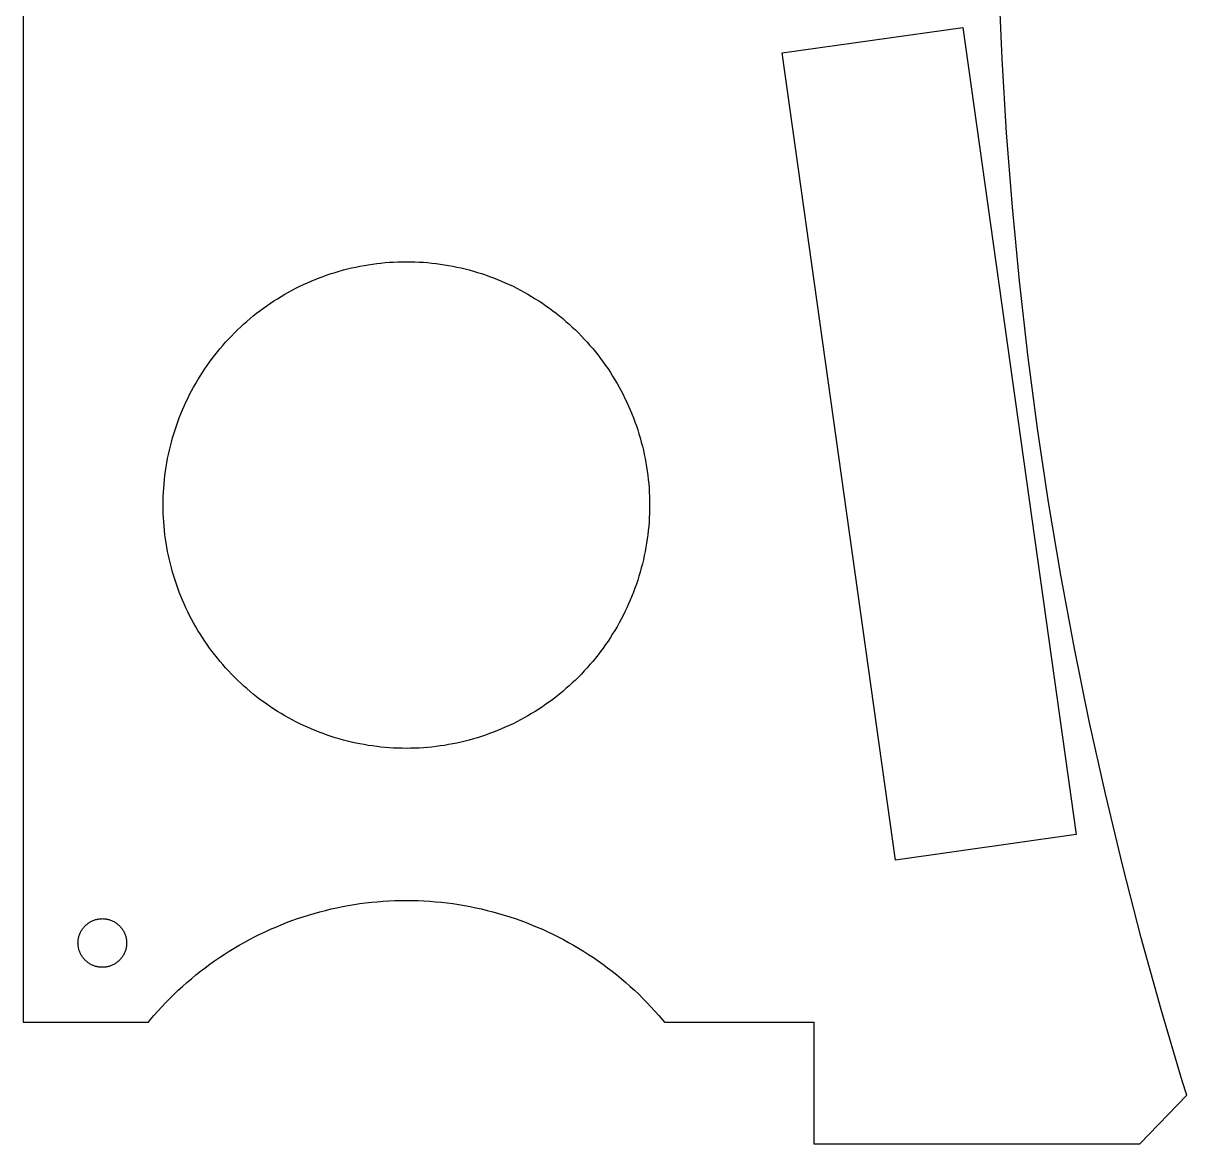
# Model space of a CAD drawing. Header units: metres. Extents: x 0 to 206, y 275 to 740.
# Drawn here: x 0 to 191.3, y 275 to 459.2 of the extents above; entities that cross this region are included whole.
import ezdxf

# ---------------------------------------------------------------- set-up
doc = ezdxf.new("R2010")
doc.units = ezdxf.units.M

msp = doc.modelspace()

# ---------------------------------------------------------------- linework, layer by layer
for p, q in [((0, 740), (0, 295)), ((160.959, 453.365), (160.426, 465.57)), ((124.809, 454.334), (154.517, 458.509)), ((154.517, 458.509), (173.166, 325.813)), ((143.458, 321.638), (124.809, 454.334)), ((161.705, 441.17), (160.959, 453.365)), ((162.664, 428.991), (161.705, 441.17)), ((163.835, 416.83), (162.664, 428.991)), ((54.002, 418.975), (54.6835, 419.126)), ((54.6835, 419.126), (55.3676, 419.265)), ((55.3676, 419.265), (56.0541, 419.392)), ((56.0541, 419.392), (56.7426, 419.508)), ((56.7426, 419.508), (57.4331, 419.611)), ((57.4331, 419.611), (58.1252, 419.702)), ((58.1252, 419.702), (58.8188, 419.781)), ((58.8188, 419.781), (59.5138, 419.848)), ((59.5138, 419.848), (60.2097, 419.903)), ((60.2097, 419.903), (60.9066, 419.945)), ((60.9066, 419.945), (61.604, 419.976)), ((61.604, 419.976), (62.3019, 419.994)), ((62.3019, 419.994), (63, 420)), ((63, 420), (63.6981, 419.994)), ((63.6981, 419.994), (64.396, 419.976)), ((64.396, 419.976), (65.0934, 419.945)), ((65.0934, 419.945), (65.7903, 419.903)), ((65.7903, 419.903), (66.4862, 419.848)), ((66.4862, 419.848), (67.1811, 419.781)), ((67.1811, 419.781), (67.8748, 419.702)), ((67.8748, 419.702), (68.5669, 419.611)), ((68.5669, 419.611), (69.2574, 419.508)), ((69.2574, 419.508), (69.9459, 419.392)), ((69.9459, 419.392), (70.6324, 419.265)), ((70.6324, 419.265), (71.3165, 419.126)), ((71.3165, 419.126), (71.998, 418.975)), ((48.0157, 417.087), (48.6653, 417.343)), ((48.6653, 417.343), (49.3192, 417.588)), ((49.3192, 417.588), (49.9773, 417.821)), ((49.9773, 417.821), (50.6393, 418.042)), ((50.6393, 418.042), (51.3051, 418.252)), ((51.3051, 418.252), (51.9745, 418.45)), ((51.9745, 418.45), (52.6472, 418.637)), ((52.6472, 418.637), (53.3231, 418.812)), ((53.3231, 418.812), (54.002, 418.975)), ((71.998, 418.975), (72.6769, 418.812)), ((72.6769, 418.812), (73.3528, 418.637)), ((73.3528, 418.637), (74.0255, 418.45)), ((74.0255, 418.45), (74.6949, 418.252)), ((74.6949, 418.252), (75.3607, 418.042)), ((75.3607, 418.042), (76.0227, 417.821)), ((76.0227, 417.821), (76.6808, 417.588)), ((76.6808, 417.588), (77.3347, 417.343)), ((77.3347, 417.343), (77.9843, 417.087)), ((43.6076, 414.985), (44.2211, 415.318)), ((44.2211, 415.318), (44.8404, 415.64)), ((44.8404, 415.64), (45.4651, 415.952)), ((45.4651, 415.952), (46.0953, 416.252)), ((46.0953, 416.252), (46.7305, 416.542)), ((46.7305, 416.542), (47.3707, 416.82)), ((47.3707, 416.82), (48.0157, 417.087)), ((77.9843, 417.087), (78.6292, 416.82)), ((78.6292, 416.82), (79.2695, 416.542)), ((79.2695, 416.542), (79.9047, 416.252)), ((79.9047, 416.252), (80.5348, 415.952)), ((80.5348, 415.952), (81.1596, 415.64)), ((81.1596, 415.64), (81.7789, 415.318)), ((81.7789, 415.318), (82.3924, 414.985)), ((165.218, 404.691), (163.835, 416.83)), ((40.6323, 413.161), (41.2144, 413.547)), ((41.2144, 413.547), (41.8032, 413.922)), ((41.8032, 413.922), (42.3985, 414.287)), ((42.3985, 414.287), (43, 414.641)), ((43, 414.641), (43.6076, 414.985)), ((82.3924, 414.985), (83, 414.641)), ((83, 414.641), (83.6015, 414.287)), ((83.6015, 414.287), (84.1968, 413.922)), ((84.1968, 413.922), (84.7856, 413.547)), ((84.7856, 413.547), (85.3677, 413.161)), ((37.8272, 411.086), (38.3735, 411.52)), ((38.3735, 411.52), (38.9274, 411.945)), ((38.9274, 411.945), (39.4886, 412.361)), ((39.4886, 412.361), (40.0569, 412.766)), ((40.0569, 412.766), (40.6323, 413.161)), ((85.3677, 413.161), (85.9431, 412.766)), ((85.9431, 412.766), (86.5114, 412.361)), ((86.5114, 412.361), (87.0726, 411.945)), ((87.0726, 411.945), (87.6264, 411.52)), ((87.6264, 411.52), (88.1728, 411.086)), ((35.7201, 409.254), (36.2348, 409.726)), ((36.2348, 409.726), (36.7576, 410.188)), ((36.7576, 410.188), (37.2885, 410.642)), ((37.2885, 410.642), (37.8272, 411.086)), ((88.1728, 411.086), (88.7115, 410.642)), ((88.7115, 410.642), (89.2424, 410.188)), ((89.2424, 410.188), (89.7652, 409.726)), ((89.7652, 409.726), (90.2799, 409.254)), ((33.7458, 407.28), (34.2264, 407.786)), ((34.2264, 407.786), (34.7157, 408.284)), ((34.7157, 408.284), (35.2137, 408.774)), ((35.2137, 408.774), (35.7201, 409.254)), ((90.2799, 409.254), (90.7863, 408.774)), ((90.7863, 408.774), (91.2843, 408.284)), ((91.2843, 408.284), (91.7736, 407.786)), ((91.7736, 407.786), (92.2541, 407.28)), ((31.9142, 405.173), (32.3582, 405.712)), ((32.3582, 405.712), (32.8116, 406.242)), ((32.8116, 406.242), (33.2742, 406.765)), ((33.2742, 406.765), (33.7458, 407.28)), ((92.2541, 407.28), (92.7258, 406.765)), ((92.7258, 406.765), (93.1884, 406.242)), ((93.1884, 406.242), (93.6418, 405.712)), ((93.6418, 405.712), (94.0858, 405.173)), ((30.6393, 403.511), (31.0546, 404.073)), ((31.0546, 404.073), (31.4796, 404.626)), ((31.4796, 404.626), (31.9142, 405.173)), ((94.0858, 405.173), (94.5204, 404.626)), ((94.5204, 404.626), (94.9454, 404.073)), ((94.9454, 404.073), (95.3607, 403.511)), ((166.812, 392.579), (165.218, 404.691)), ((29.0781, 401.197), (29.4532, 401.786)), ((29.4532, 401.786), (29.8385, 402.368)), ((29.8385, 402.368), (30.2339, 402.943)), ((30.2339, 402.943), (30.6393, 403.511)), ((95.3607, 403.511), (95.7661, 402.943)), ((95.7661, 402.943), (96.1615, 402.368)), ((96.1615, 402.368), (96.5468, 401.786)), ((96.5468, 401.786), (96.9219, 401.197)), ((28.0152, 399.392), (28.359, 400)), ((28.359, 400), (28.7133, 400.602)), ((28.7133, 400.602), (29.0781, 401.197)), ((96.9219, 401.197), (97.2867, 400.602)), ((97.2867, 400.602), (97.641, 400)), ((97.641, 400), (97.9848, 399.392)), ((27.0482, 397.535), (27.3597, 398.16)), ((27.3597, 398.16), (27.6821, 398.779)), ((27.6821, 398.779), (28.0152, 399.392)), ((97.9848, 399.392), (98.3179, 398.779)), ((98.3179, 398.779), (98.6403, 398.16)), ((98.6403, 398.16), (98.9518, 397.535)), ((26.1798, 395.629), (26.4582, 396.269)), ((26.4582, 396.269), (26.7477, 396.905)), ((26.7477, 396.905), (27.0482, 397.535)), ((98.9518, 397.535), (99.2523, 396.905)), ((99.2523, 396.905), (99.5418, 396.269)), ((99.5418, 396.269), (99.8202, 395.629)), ((25.4123, 393.681), (25.6568, 394.335)), ((25.6568, 394.335), (25.9126, 394.984)), ((25.9126, 394.984), (26.1798, 395.629)), ((99.8202, 395.629), (100.087, 394.984)), ((100.087, 394.984), (100.343, 394.335)), ((100.343, 394.335), (100.588, 393.681)), ((24.7478, 391.695), (24.9577, 392.361)), ((24.9577, 392.361), (25.1792, 393.023)), ((25.1792, 393.023), (25.4123, 393.681)), ((100.588, 393.681), (100.821, 393.023)), ((100.821, 393.023), (101.042, 392.361)), ((101.042, 392.361), (101.252, 391.695)), ((168.618, 380.496), (166.812, 392.579)), ((24.1882, 389.677), (24.363, 390.353)), ((24.363, 390.353), (24.5495, 391.025)), ((24.5495, 391.025), (24.7478, 391.695)), ((101.252, 391.695), (101.45, 391.025)), ((101.45, 391.025), (101.637, 390.353)), ((101.637, 390.353), (101.812, 389.677)), ((23.8741, 388.316), (24.0252, 388.998)), ((24.0252, 388.998), (24.1882, 389.677)), ((101.812, 389.677), (101.975, 388.998)), ((101.975, 388.998), (102.126, 388.316)), ((23.4925, 386.257), (23.6077, 386.946)), ((23.6077, 386.946), (23.7349, 387.632)), ((23.7349, 387.632), (23.8741, 388.316)), ((102.126, 388.316), (102.265, 387.632)), ((102.265, 387.632), (102.392, 386.946)), ((102.392, 386.946), (102.508, 386.257)), ((23.2191, 384.181), (23.2981, 384.875)), ((23.2981, 384.875), (23.3893, 385.567)), ((23.3893, 385.567), (23.4925, 386.257)), ((102.508, 386.257), (102.611, 385.567)), ((102.611, 385.567), (102.702, 384.875)), ((102.702, 384.875), (102.781, 384.181)), ((23.0548, 382.093), (23.0974, 382.79)), ((23.0974, 382.79), (23.1522, 383.486)), ((23.1522, 383.486), (23.2191, 384.181)), ((102.781, 384.181), (102.848, 383.486)), ((102.848, 383.486), (102.903, 382.79)), ((102.903, 382.79), (102.945, 382.093)), ((23.0061, 380.698), (23.0244, 381.396)), ((23.0244, 381.396), (23.0548, 382.093)), ((102.945, 382.093), (102.976, 381.396)), ((102.976, 381.396), (102.994, 380.698)), ((23, 380), (23.0061, 380.698)), ((23.0061, 379.302), (23, 380)), ((23.0244, 378.604), (23.0061, 379.302)), ((102.994, 379.302), (102.976, 378.604)), ((102.994, 380.698), (103, 380)), ((103, 380), (102.994, 379.302)), ((170.635, 368.446), (168.618, 380.496)), ((23.0548, 377.907), (23.0244, 378.604)), ((23.0974, 377.21), (23.0548, 377.907)), ((23.1522, 376.514), (23.0974, 377.21)), ((102.903, 377.21), (102.848, 376.514)), ((102.945, 377.907), (102.903, 377.21)), ((102.976, 378.604), (102.945, 377.907)), ((23.2191, 375.819), (23.1522, 376.514)), ((23.2981, 375.125), (23.2191, 375.819)), ((23.3893, 374.433), (23.2981, 375.125)), ((102.702, 375.125), (102.611, 374.433)), ((102.781, 375.819), (102.702, 375.125)), ((102.848, 376.514), (102.781, 375.819)), ((23.4925, 373.743), (23.3893, 374.433)), ((23.6077, 373.054), (23.4925, 373.743)), ((102.508, 373.743), (102.392, 373.054)), ((102.611, 374.433), (102.508, 373.743)), ((23.7349, 372.368), (23.6077, 373.054)), ((23.8741, 371.684), (23.7349, 372.368)), ((24.0252, 371.002), (23.8741, 371.684)), ((102.126, 371.684), (101.975, 371.002)), ((102.265, 372.368), (102.126, 371.684)), ((102.392, 373.054), (102.265, 372.368)), ((24.1882, 370.323), (24.0252, 371.002)), ((24.363, 369.647), (24.1882, 370.323)), ((24.5495, 368.975), (24.363, 369.647)), ((101.637, 369.647), (101.45, 368.975)), ((101.812, 370.323), (101.637, 369.647)), ((101.975, 371.002), (101.812, 370.323)), ((24.7478, 368.305), (24.5495, 368.975)), ((24.9577, 367.639), (24.7478, 368.305)), ((25.1792, 366.977), (24.9577, 367.639)), ((101.042, 367.639), (100.821, 366.977)), ((101.252, 368.305), (101.042, 367.639)), ((101.45, 368.975), (101.252, 368.305)), ((172.861, 356.434), (170.635, 368.446)), ((25.4123, 366.319), (25.1792, 366.977)), ((25.6568, 365.665), (25.4123, 366.319)), ((25.9126, 365.016), (25.6568, 365.665)), ((100.343, 365.665), (100.087, 365.016)), ((100.588, 366.319), (100.343, 365.665)), ((100.821, 366.977), (100.588, 366.319)), ((26.1798, 364.371), (25.9126, 365.016)), ((26.4582, 363.731), (26.1798, 364.371)), ((26.7477, 363.095), (26.4582, 363.731)), ((99.5418, 363.731), (99.2523, 363.095)), ((99.8202, 364.371), (99.5418, 363.731)), ((100.087, 365.016), (99.8202, 364.371)), ((27.0482, 362.465), (26.7477, 363.095)), ((27.3597, 361.84), (27.0482, 362.465)), ((27.6821, 361.221), (27.3597, 361.84)), ((98.6403, 361.84), (98.3179, 361.221)), ((98.9518, 362.465), (98.6403, 361.84)), ((99.2523, 363.095), (98.9518, 362.465)), ((28.0152, 360.608), (27.6821, 361.221)), ((28.359, 360), (28.0152, 360.608)), ((28.7133, 359.398), (28.359, 360)), ((97.641, 360), (97.2867, 359.398)), ((97.9848, 360.608), (97.641, 360)), ((98.3179, 361.221), (97.9848, 360.608)), ((29.0781, 358.803), (28.7133, 359.398)), ((29.4532, 358.214), (29.0781, 358.803)), ((29.8385, 357.632), (29.4532, 358.214)), ((96.5468, 358.214), (96.1615, 357.632)), ((96.9219, 358.803), (96.5468, 358.214)), ((97.2867, 359.398), (96.9219, 358.803)), ((30.2339, 357.057), (29.8385, 357.632)), ((30.6393, 356.489), (30.2339, 357.057)), ((31.0546, 355.927), (30.6393, 356.489)), ((31.4796, 355.374), (31.0546, 355.927)), ((94.9454, 355.927), (94.5204, 355.374)), ((95.3607, 356.489), (94.9454, 355.927)), ((95.7661, 357.057), (95.3607, 356.489)), ((96.1615, 357.632), (95.7661, 357.057)), ((175.297, 344.462), (172.861, 356.434)), ((31.9142, 354.827), (31.4796, 355.374)), ((32.3582, 354.288), (31.9142, 354.827)), ((32.8116, 353.758), (32.3582, 354.288)), ((93.6418, 354.288), (93.1884, 353.758)), ((94.0858, 354.827), (93.6418, 354.288)), ((94.5204, 355.374), (94.0858, 354.827)), ((33.2742, 353.235), (32.8116, 353.758)), ((33.7458, 352.72), (33.2742, 353.235)), ((34.2264, 352.214), (33.7458, 352.72)), ((34.7157, 351.716), (34.2264, 352.214)), ((91.7736, 352.214), (91.2843, 351.716)), ((92.2541, 352.72), (91.7736, 352.214)), ((92.7258, 353.235), (92.2541, 352.72)), ((93.1884, 353.758), (92.7258, 353.235)), ((35.2137, 351.226), (34.7157, 351.716)), ((35.7201, 350.746), (35.2137, 351.226)), ((36.2348, 350.274), (35.7201, 350.746)), ((36.7576, 349.812), (36.2348, 350.274)), ((89.7652, 350.274), (89.2424, 349.812)), ((90.2799, 350.746), (89.7652, 350.274)), ((90.7863, 351.226), (90.2799, 350.746)), ((91.2843, 351.716), (90.7863, 351.226)), ((37.2885, 349.358), (36.7576, 349.812)), ((37.8272, 348.914), (37.2885, 349.358)), ((38.3735, 348.48), (37.8272, 348.914)), ((38.9274, 348.055), (38.3735, 348.48)), ((87.6264, 348.48), (87.0726, 348.055)), ((88.1728, 348.914), (87.6264, 348.48)), ((88.7115, 349.358), (88.1728, 348.914)), ((89.2424, 349.812), (88.7115, 349.358)), ((39.4886, 347.639), (38.9274, 348.055)), ((40.0569, 347.234), (39.4886, 347.639)), ((40.6323, 346.838), (40.0569, 347.234)), ((41.2144, 346.453), (40.6323, 346.838)), ((41.8032, 346.078), (41.2144, 346.453)), ((84.7856, 346.453), (84.1968, 346.078)), ((85.3677, 346.838), (84.7856, 346.453)), ((85.9431, 347.234), (85.3677, 346.838)), ((86.5114, 347.639), (85.9431, 347.234)), ((87.0726, 348.055), (86.5114, 347.639)), ((42.3985, 345.713), (41.8032, 346.078)), ((43, 345.359), (42.3985, 345.713)), ((43.6076, 345.015), (43, 345.359)), ((44.2211, 344.682), (43.6076, 345.015)), ((44.8404, 344.36), (44.2211, 344.682)), ((81.7789, 344.682), (81.1596, 344.36)), ((82.3924, 345.015), (81.7789, 344.682)), ((83, 345.359), (82.3924, 345.015)), ((83.6015, 345.713), (83, 345.359)), ((84.1968, 346.078), (83.6015, 345.713)), ((177.941, 332.534), (175.297, 344.462)), ((45.4651, 344.048), (44.8404, 344.36)), ((46.0953, 343.748), (45.4651, 344.048)), ((46.7305, 343.458), (46.0953, 343.748)), ((47.3707, 343.18), (46.7305, 343.458)), ((48.0157, 342.913), (47.3707, 343.18)), ((48.6653, 342.657), (48.0157, 342.913)), ((49.3192, 342.412), (48.6653, 342.657)), ((77.3347, 342.657), (76.6808, 342.412)), ((77.9843, 342.913), (77.3347, 342.657)), ((78.6292, 343.18), (77.9843, 342.913)), ((79.2695, 343.458), (78.6292, 343.18)), ((79.9047, 343.748), (79.2695, 343.458)), ((80.5348, 344.048), (79.9047, 343.748)), ((81.1596, 344.36), (80.5348, 344.048)), ((49.9773, 342.179), (49.3192, 342.412)), ((50.6393, 341.958), (49.9773, 342.179)), ((51.3051, 341.748), (50.6393, 341.958)), ((51.9745, 341.55), (51.3051, 341.748)), ((52.6472, 341.363), (51.9745, 341.55)), ((53.3231, 341.188), (52.6472, 341.363)), ((54.002, 341.025), (53.3231, 341.188)), ((54.6835, 340.874), (54.002, 341.025)), ((55.3676, 340.735), (54.6835, 340.874)), ((56.0541, 340.608), (55.3676, 340.735)), ((56.7426, 340.492), (56.0541, 340.608)), ((69.9459, 340.608), (69.2574, 340.492)), ((70.6324, 340.735), (69.9459, 340.608)), ((71.3165, 340.874), (70.6324, 340.735)), ((71.998, 341.025), (71.3165, 340.874)), ((72.6769, 341.188), (71.998, 341.025)), ((73.3528, 341.363), (72.6769, 341.188)), ((74.0255, 341.55), (73.3528, 341.363)), ((74.6949, 341.748), (74.0255, 341.55)), ((75.3607, 341.958), (74.6949, 341.748)), ((76.0227, 342.179), (75.3607, 341.958)), ((76.6808, 342.412), (76.0227, 342.179)), ((57.4331, 340.389), (56.7426, 340.492)), ((58.1252, 340.298), (57.4331, 340.389)), ((58.8188, 340.219), (58.1252, 340.298)), ((59.5138, 340.152), (58.8188, 340.219)), ((60.2097, 340.097), (59.5138, 340.152)), ((60.9066, 340.055), (60.2097, 340.097)), ((61.604, 340.024), (60.9066, 340.055)), ((62.3019, 340.006), (61.604, 340.024)), ((63, 340), (62.3019, 340.006)), ((63.6981, 340.006), (63, 340)), ((64.396, 340.024), (63.6981, 340.006)), ((65.0934, 340.055), (64.396, 340.024)), ((65.7903, 340.097), (65.0934, 340.055)), ((66.4862, 340.152), (65.7903, 340.097)), ((67.1811, 340.219), (66.4862, 340.152)), ((67.8748, 340.298), (67.1811, 340.219)), ((68.5669, 340.389), (67.8748, 340.298)), ((69.2574, 340.492), (68.5669, 340.389)), ((180.793, 320.655), (177.941, 332.534)), ((173.166, 325.813), (143.458, 321.638)), ((183.852, 308.827), (180.793, 320.655)), ((50.6277, 313.59), (51.5648, 313.798)), ((51.5648, 313.798), (52.5055, 313.989)), ((52.5055, 313.989), (53.4493, 314.164)), ((53.4493, 314.164), (54.3961, 314.323)), ((54.3961, 314.323), (55.3455, 314.465)), ((55.3455, 314.465), (56.2972, 314.59)), ((56.2972, 314.59), (57.2509, 314.699)), ((57.2509, 314.699), (58.2064, 314.791)), ((58.2064, 314.791), (59.1634, 314.866)), ((59.1634, 314.866), (60.1215, 314.925)), ((60.1215, 314.925), (61.0805, 314.966)), ((61.0805, 314.966), (62.0401, 314.992)), ((62.0401, 314.992), (63, 315)), ((63, 315), (63.9599, 314.992)), ((63.9599, 314.992), (64.9195, 314.966)), ((64.9195, 314.966), (65.8785, 314.925)), ((65.8785, 314.925), (66.8366, 314.866)), ((66.8366, 314.866), (67.7936, 314.791)), ((67.7936, 314.791), (68.7491, 314.699)), ((68.7491, 314.699), (69.7028, 314.59)), ((69.7028, 314.59), (70.6545, 314.465)), ((70.6545, 314.465), (71.6039, 314.323)), ((71.6039, 314.323), (72.5506, 314.164)), ((72.5506, 314.164), (73.4945, 313.989)), ((73.4945, 313.989), (74.4351, 313.798)), ((74.4351, 313.798), (75.3723, 313.59)), ((11.8974, 311.845), (12.0323, 311.881)), ((12.0323, 311.881), (12.1684, 311.913)), ((12.1684, 311.913), (12.3054, 311.939)), ((12.3054, 311.939), (12.4433, 311.961)), ((12.4433, 311.961), (12.5819, 311.978)), ((12.5819, 311.978), (12.721, 311.99)), ((12.721, 311.99), (12.8604, 311.998)), ((12.8604, 311.998), (13, 312)), ((13, 312), (13.1396, 311.998)), ((13.1396, 311.998), (13.279, 311.99)), ((13.279, 311.99), (13.4181, 311.978)), ((13.4181, 311.978), (13.5567, 311.961)), ((13.5567, 311.961), (13.6946, 311.939)), ((13.6946, 311.939), (13.8316, 311.913)), ((13.8316, 311.913), (13.9677, 311.881)), ((13.9677, 311.881), (14.1025, 311.845)), ((44.1889, 311.683), (45.0938, 312.004)), ((45.0938, 312.004), (46.0041, 312.308)), ((46.0041, 312.308), (46.9196, 312.597)), ((46.9196, 312.597), (47.8399, 312.869)), ((47.8399, 312.869), (48.7649, 313.126)), ((48.7649, 313.126), (49.6943, 313.366)), ((49.6943, 313.366), (50.6277, 313.59)), ((75.3723, 313.59), (76.3057, 313.366)), ((76.3057, 313.366), (77.235, 313.126)), ((77.235, 313.126), (78.16, 312.869)), ((78.16, 312.869), (79.0804, 312.597)), ((79.0804, 312.597), (79.9959, 312.308)), ((79.9959, 312.308), (80.9062, 312.004)), ((80.9062, 312.004), (81.8111, 311.683)), ((9.4682, 309.878), (9.5359, 310)), ((9.5359, 310), (9.6078, 310.12)), ((9.6078, 310.12), (9.6838, 310.237)), ((9.6838, 310.237), (9.7639, 310.351)), ((9.7639, 310.351), (9.848, 310.463)), ((9.848, 310.463), (9.9358, 310.571)), ((9.9358, 310.571), (10.0274, 310.677)), ((10.0274, 310.677), (10.1226, 310.779)), ((10.1226, 310.779), (10.2214, 310.877)), ((10.2214, 310.877), (10.3235, 310.973)), ((10.3235, 310.973), (10.4288, 311.064)), ((10.4288, 311.064), (10.5374, 311.152)), ((10.5374, 311.152), (10.6488, 311.236)), ((10.6488, 311.236), (10.7632, 311.316)), ((10.7632, 311.316), (10.8803, 311.392)), ((10.8803, 311.392), (11, 311.464)), ((11, 311.464), (11.1221, 311.532)), ((11.1221, 311.532), (11.2465, 311.595)), ((11.2465, 311.595), (11.373, 311.654)), ((11.373, 311.654), (11.5016, 311.709)), ((11.5016, 311.709), (11.6319, 311.759)), ((11.6319, 311.759), (11.7639, 311.804)), ((11.7639, 311.804), (11.8974, 311.845)), ((14.1025, 311.845), (14.2361, 311.804)), ((14.2361, 311.804), (14.3681, 311.759)), ((14.3681, 311.759), (14.4984, 311.709)), ((14.4984, 311.709), (14.6269, 311.654)), ((14.6269, 311.654), (14.7535, 311.595)), ((14.7535, 311.595), (14.8779, 311.532)), ((14.8779, 311.532), (15, 311.464)), ((15, 311.464), (15.1197, 311.392)), ((15.1197, 311.392), (15.2368, 311.316)), ((15.2368, 311.316), (15.3511, 311.236)), ((15.3511, 311.236), (15.4626, 311.152)), ((15.4626, 311.152), (15.5711, 311.064)), ((15.5711, 311.064), (15.6765, 310.973)), ((15.6765, 310.973), (15.7786, 310.877)), ((15.7786, 310.877), (15.8773, 310.779)), ((15.8773, 310.779), (15.9726, 310.677)), ((15.9726, 310.677), (16.0642, 310.571)), ((16.0642, 310.571), (16.152, 310.463)), ((16.152, 310.463), (16.2361, 310.351)), ((16.2361, 310.351), (16.3161, 310.237)), ((16.3161, 310.237), (16.3922, 310.12)), ((16.3922, 310.12), (16.4641, 310)), ((16.4641, 310), (16.5318, 309.878)), ((39.756, 309.847), (40.6295, 310.245)), ((40.6295, 310.245), (41.5098, 310.628)), ((41.5098, 310.628), (42.3966, 310.995)), ((42.3966, 310.995), (43.2897, 311.347)), ((43.2897, 311.347), (44.1889, 311.683)), ((81.8111, 311.683), (82.7102, 311.347)), ((82.7102, 311.347), (83.6033, 310.995)), ((83.6033, 310.995), (84.4902, 310.628)), ((84.4902, 310.628), (85.3705, 310.245)), ((85.3705, 310.245), (86.244, 309.847)), ((9, 308), (9.0024, 308.14)), ((9.0024, 308.14), (9.0097, 308.279)), ((9.0097, 308.279), (9.0219, 308.418)), ((9.0219, 308.418), (9.0389, 308.557)), ((9.0389, 308.557), (9.0608, 308.695)), ((9.0608, 308.695), (9.0874, 308.832)), ((9.0874, 308.832), (9.1188, 308.968)), ((9.1188, 308.968), (9.1549, 309.103)), ((9.1549, 309.103), (9.1958, 309.236)), ((9.1958, 309.236), (9.2412, 309.368)), ((9.2412, 309.368), (9.2913, 309.498)), ((9.2913, 309.498), (9.3458, 309.627)), ((9.3458, 309.627), (9.4048, 309.753)), ((9.4048, 309.753), (9.4682, 309.878)), ((16.5318, 309.878), (16.5952, 309.753)), ((16.5952, 309.753), (16.6542, 309.627)), ((16.6542, 309.627), (16.7087, 309.498)), ((16.7087, 309.498), (16.7588, 309.368)), ((16.7588, 309.368), (16.8042, 309.236)), ((16.8042, 309.236), (16.845, 309.103)), ((16.845, 309.103), (16.8812, 308.968)), ((16.8812, 308.968), (16.9126, 308.832)), ((16.9126, 308.832), (16.9392, 308.695)), ((16.9392, 308.695), (16.9611, 308.557)), ((16.9611, 308.557), (16.9781, 308.418)), ((16.9781, 308.418), (16.9902, 308.279)), ((16.9902, 308.279), (16.9976, 308.14)), ((16.9976, 308.14), (17, 308)), ((35.5, 307.631), (36.3355, 308.104)), ((36.3355, 308.104), (37.1791, 308.562)), ((37.1791, 308.562), (38.0305, 309.005)), ((38.0305, 309.005), (38.8896, 309.434)), ((38.8896, 309.434), (39.756, 309.847)), ((86.244, 309.847), (87.1104, 309.434)), ((87.1104, 309.434), (87.9695, 309.005)), ((87.9695, 309.005), (88.8209, 308.562)), ((88.8209, 308.562), (89.6645, 308.104)), ((89.6645, 308.104), (90.5, 307.631)), ((187.117, 297.054), (183.852, 308.827)), ((9.0024, 307.86), (9, 308)), ((9.0097, 307.721), (9.0024, 307.86)), ((9.0219, 307.582), (9.0097, 307.721)), ((9.0389, 307.443), (9.0219, 307.582)), ((9.0608, 307.305), (9.0389, 307.443)), ((9.0874, 307.168), (9.0608, 307.305)), ((9.1188, 307.032), (9.0874, 307.168)), ((9.1549, 306.897), (9.1188, 307.032)), ((9.1958, 306.764), (9.1549, 306.897)), ((9.2412, 306.632), (9.1958, 306.764)), ((9.2913, 306.502), (9.2412, 306.632)), ((9.3458, 306.373), (9.2913, 306.502)), ((9.4048, 306.247), (9.3458, 306.373)), ((9.4682, 306.122), (9.4048, 306.247)), ((9.5359, 306), (9.4682, 306.122)), ((16.5318, 306.122), (16.4641, 306)), ((16.5952, 306.247), (16.5318, 306.122)), ((16.6542, 306.373), (16.5952, 306.247)), ((16.7087, 306.502), (16.6542, 306.373)), ((16.7588, 306.632), (16.7087, 306.502)), ((16.8042, 306.764), (16.7588, 306.632)), ((16.845, 306.897), (16.8042, 306.764)), ((16.8812, 307.032), (16.845, 306.897)), ((16.9126, 307.168), (16.8812, 307.032)), ((16.9392, 307.305), (16.9126, 307.168)), ((16.9611, 307.443), (16.9392, 307.305)), ((16.9781, 307.582), (16.9611, 307.443)), ((16.9902, 307.721), (16.9781, 307.582)), ((16.9976, 307.86), (16.9902, 307.721)), ((17, 308), (16.9976, 307.86)), ((32.2444, 305.597), (33.0448, 306.127)), ((33.0448, 306.127), (33.8544, 306.643)), ((33.8544, 306.643), (34.6729, 307.144)), ((34.6729, 307.144), (35.5, 307.631)), ((90.5, 307.631), (91.3271, 307.144)), ((91.3271, 307.144), (92.1456, 306.643)), ((92.1456, 306.643), (92.9551, 306.127)), ((92.9551, 306.127), (93.7556, 305.597)), ((9.6078, 305.88), (9.5359, 306)), ((9.6838, 305.763), (9.6078, 305.88)), ((9.7639, 305.649), (9.6838, 305.763)), ((9.848, 305.537), (9.7639, 305.649)), ((9.9358, 305.429), (9.848, 305.537)), ((10.0274, 305.323), (9.9358, 305.429)), ((10.1226, 305.221), (10.0274, 305.323)), ((10.2214, 305.123), (10.1226, 305.221)), ((10.3235, 305.027), (10.2214, 305.123)), ((10.4288, 304.936), (10.3235, 305.027)), ((10.5374, 304.848), (10.4288, 304.936)), ((10.6488, 304.764), (10.5374, 304.848)), ((10.7632, 304.684), (10.6488, 304.764)), ((10.8803, 304.608), (10.7632, 304.684)), ((11, 304.536), (10.8803, 304.608)), ((11.1221, 304.468), (11, 304.536)), ((11.2465, 304.405), (11.1221, 304.468)), ((11.373, 304.346), (11.2465, 304.405)), ((11.5016, 304.291), (11.373, 304.346)), ((11.6319, 304.241), (11.5016, 304.291)), ((11.7639, 304.196), (11.6319, 304.241)), ((14.3681, 304.241), (14.2361, 304.196)), ((14.4984, 304.291), (14.3681, 304.241)), ((14.6269, 304.346), (14.4984, 304.291)), ((14.7535, 304.405), (14.6269, 304.346)), ((14.8779, 304.468), (14.7535, 304.405)), ((15, 304.536), (14.8779, 304.468)), ((15.1197, 304.608), (15, 304.536)), ((15.2368, 304.684), (15.1197, 304.608)), ((15.3511, 304.764), (15.2368, 304.684)), ((15.4626, 304.848), (15.3511, 304.764)), ((15.5711, 304.936), (15.4626, 304.848)), ((15.6765, 305.027), (15.5711, 304.936)), ((15.7786, 305.123), (15.6765, 305.027)), ((15.8773, 305.221), (15.7786, 305.123)), ((15.9726, 305.323), (15.8773, 305.221)), ((16.0642, 305.429), (15.9726, 305.323)), ((16.152, 305.537), (16.0642, 305.429)), ((16.2361, 305.649), (16.152, 305.537)), ((16.3161, 305.763), (16.2361, 305.649)), ((16.3922, 305.88), (16.3161, 305.763)), ((16.4641, 306), (16.3922, 305.88)), ((29.9002, 303.925), (30.6718, 304.496)), ((30.6718, 304.496), (31.4533, 305.053)), ((31.4533, 305.053), (32.2444, 305.597)), ((93.7556, 305.597), (94.5467, 305.053)), ((94.5467, 305.053), (95.3282, 304.496)), ((95.3282, 304.496), (96.0998, 303.925)), ((11.8974, 304.155), (11.7639, 304.196)), ((12.0323, 304.119), (11.8974, 304.155)), ((12.1684, 304.087), (12.0323, 304.119)), ((12.3054, 304.061), (12.1684, 304.087)), ((12.4433, 304.039), (12.3054, 304.061)), ((12.5819, 304.022), (12.4433, 304.039)), ((12.721, 304.01), (12.5819, 304.022)), ((12.8604, 304.002), (12.721, 304.01)), ((13, 304), (12.8604, 304.002)), ((13.1396, 304.002), (13, 304)), ((13.279, 304.01), (13.1396, 304.002)), ((13.4181, 304.022), (13.279, 304.01)), ((13.5567, 304.039), (13.4181, 304.022)), ((13.6946, 304.061), (13.5567, 304.039)), ((13.8316, 304.087), (13.6946, 304.061)), ((13.9677, 304.119), (13.8316, 304.087)), ((14.1025, 304.155), (13.9677, 304.119)), ((14.2361, 304.196), (14.1025, 304.155)), ((27.6467, 302.132), (28.3874, 302.743)), ((28.3874, 302.743), (29.1386, 303.341)), ((29.1386, 303.341), (29.9002, 303.925)), ((96.0998, 303.925), (96.8614, 303.341)), ((96.8614, 303.341), (97.6126, 302.743)), ((97.6126, 302.743), (98.3533, 302.132)), ((25.4901, 300.224), (26.1978, 300.873)), ((26.1978, 300.873), (26.9167, 301.509)), ((26.9167, 301.509), (27.6467, 302.132)), ((98.3533, 302.132), (99.0832, 301.509)), ((99.0832, 301.509), (99.8022, 300.873)), ((99.8022, 300.873), (100.51, 300.224)), ((23.4363, 298.206), (24.1091, 298.891)), ((24.1091, 298.891), (24.7938, 299.564)), ((24.7938, 299.564), (25.4901, 300.224)), ((100.51, 300.224), (101.206, 299.564)), ((101.206, 299.564), (101.891, 298.891)), ((101.891, 298.891), (102.564, 298.206)), ((21.491, 296.083), (22.127, 296.802)), ((22.127, 296.802), (22.7755, 297.51)), ((22.7755, 297.51), (23.4363, 298.206)), ((102.564, 298.206), (103.224, 297.51)), ((103.224, 297.51), (103.873, 296.802)), ((103.873, 296.802), (104.509, 296.083)), ((190.587, 285.34), (187.117, 297.054)), ((0, 295), (20.5763, 295)), ((20.5763, 295), (20.8676, 295.353)), ((20.8676, 295.353), (21.491, 296.083)), ((104.509, 296.083), (105.132, 295.353)), ((105.132, 295.353), (105.424, 295)), ((105.424, 295), (130, 295)), ((130, 295), (130, 275)), ((191.326, 282.995), (190.587, 285.34)), ((183.605, 275), (191.326, 282.995)), ((130, 275), (183.605, 275))]:
    msp.add_line(p, q)

doc.saveas('drawing.dxf')
